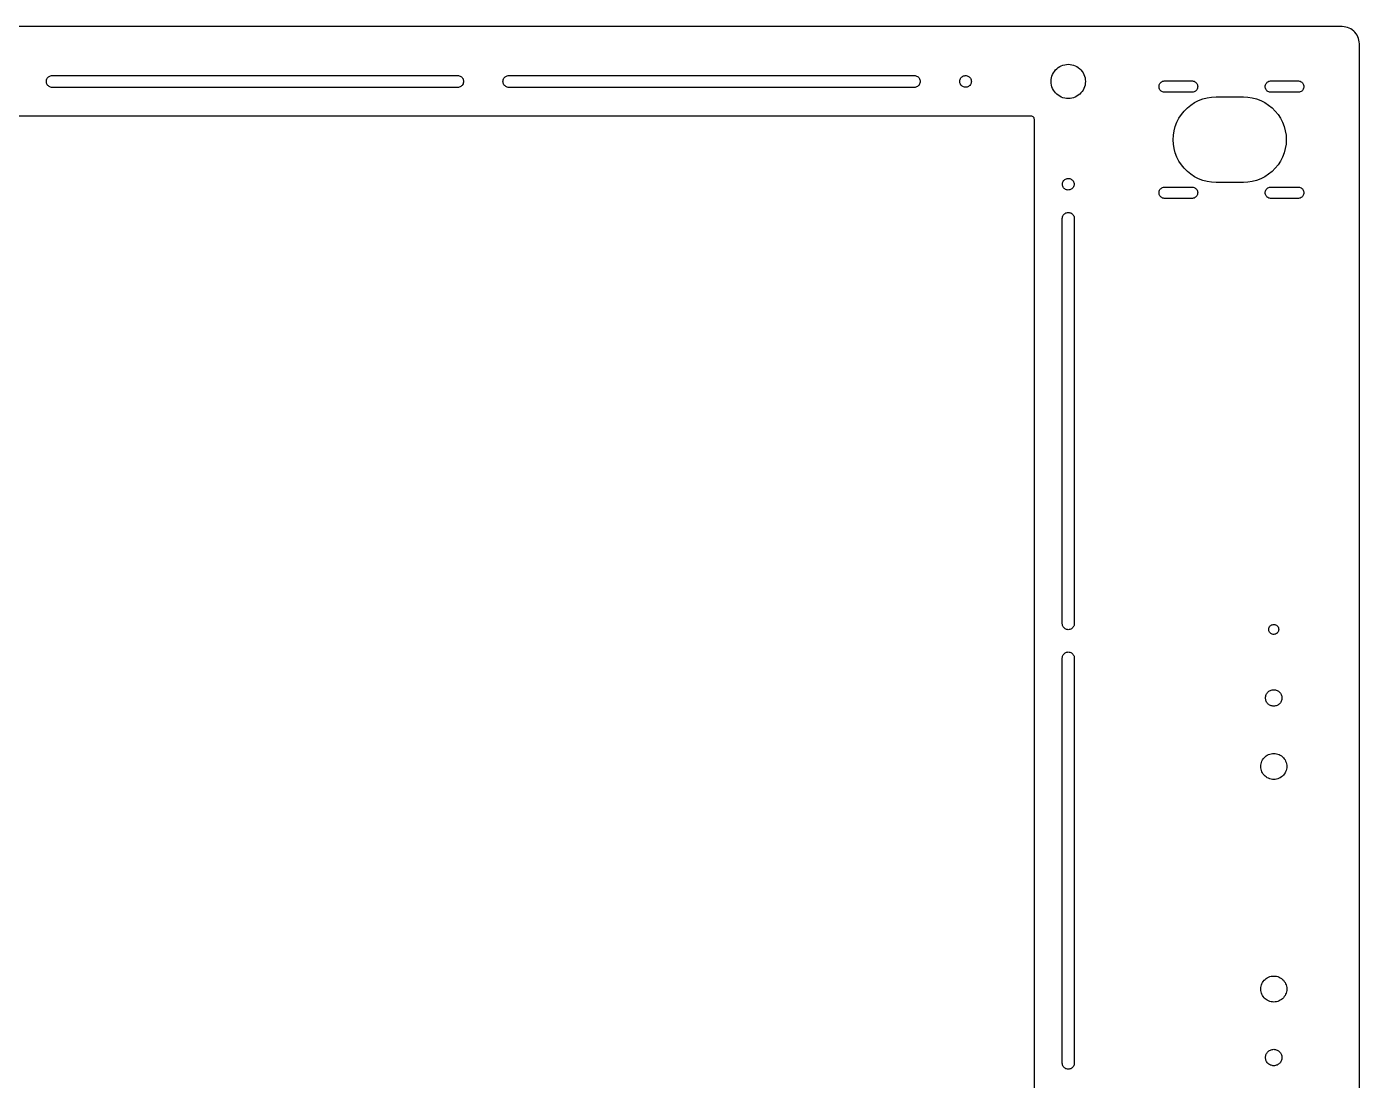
# Model space of a CAD drawing. Header units: metres. Extents: x -325 to 325, y -248 to 248.
# Drawn here: x -64.2 to 325, y -59.2 to 248.5 of the extents above; entities that cross this region are included whole.
import ezdxf

# ---------------------------------------------------------------- set-up
doc = ezdxf.new("R2010")
doc.units = ezdxf.units.M

msp = doc.modelspace()

# ---------------------------------------------------------------- linework, layer by layer
for p, q in [((320, 248.5), (-320, 248.5)), ((320.523, 248.473), (320, 248.5)), ((321.04, 248.391), (320.523, 248.473)), ((321.545, 248.255), (321.04, 248.391)), ((322.034, 248.068), (321.545, 248.255)), ((322.5, 247.83), (322.034, 248.068)), ((322.939, 247.545), (322.5, 247.83)), ((323.346, 247.216), (322.939, 247.545)), ((323.716, 246.846), (323.346, 247.216)), ((324.045, 246.439), (323.716, 246.846)), ((324.33, 246), (324.045, 246.439)), ((324.568, 245.534), (324.33, 246)), ((324.755, 245.045), (324.568, 245.534)), ((324.891, 244.54), (324.755, 245.045)), ((324.973, 244.023), (324.891, 244.54)), ((325, 243.5), (324.973, 244.023)), ((325, -243.5), (325, 243.5)), ((238.96, 237.391), (239.477, 237.473)), ((239.477, 237.473), (240, 237.5)), ((240, 237.5), (240.523, 237.473)), ((240.523, 237.473), (241.04, 237.391)), ((-58.1389, 233.446), (-57.9892, 233.646)), ((-57.9892, 233.646), (-57.8127, 233.823)), ((-57.8127, 233.823), (-57.6128, 233.972)), ((-57.6128, 233.972), (-57.3936, 234.092)), ((-57.3936, 234.092), (-57.1597, 234.179)), ((-57.1597, 234.179), (-56.9157, 234.232)), ((-56.9157, 234.232), (-56.6667, 234.25)), ((-56.6667, 234.25), (61.6667, 234.25)), ((61.6667, 234.25), (61.9157, 234.232)), ((61.9157, 234.232), (62.1597, 234.179)), ((62.1597, 234.179), (62.3936, 234.092)), ((62.3936, 234.092), (62.6128, 233.972)), ((62.6128, 233.972), (62.8127, 233.823)), ((62.8127, 233.823), (62.9892, 233.646)), ((62.9892, 233.646), (63.1389, 233.446)), ((75.1945, 233.446), (75.3441, 233.646)), ((75.3441, 233.646), (75.5207, 233.823)), ((75.5207, 233.823), (75.7205, 233.972)), ((75.7205, 233.972), (75.9397, 234.092)), ((75.9397, 234.092), (76.1736, 234.179)), ((76.1736, 234.179), (76.4176, 234.232)), ((76.4176, 234.232), (76.6667, 234.25)), ((76.6667, 234.25), (195, 234.25)), ((195, 234.25), (195.249, 234.232)), ((195.249, 234.232), (195.493, 234.179)), ((195.493, 234.179), (195.727, 234.092)), ((195.727, 234.092), (195.946, 233.972)), ((195.946, 233.972), (196.146, 233.823)), ((196.146, 233.823), (196.323, 233.646)), ((196.323, 233.646), (196.472, 233.446)), ((208.518, 233.332), (208.654, 233.539)), ((208.654, 233.539), (208.82, 233.724)), ((208.82, 233.724), (209.011, 233.883)), ((209.011, 233.883), (209.223, 234.012)), ((209.223, 234.012), (209.451, 234.109)), ((209.451, 234.109), (209.691, 234.172)), ((209.691, 234.172), (209.938, 234.199)), ((209.938, 234.199), (210.186, 234.19)), ((210.186, 234.19), (210.43, 234.145)), ((210.43, 234.145), (210.665, 234.065)), ((210.665, 234.065), (210.886, 233.951)), ((210.886, 233.951), (211.087, 233.807)), ((211.087, 233.807), (211.266, 233.634)), ((211.266, 233.634), (211.418, 233.438)), ((235.027, 233.023), (235.109, 233.54)), ((235.109, 233.54), (235.245, 234.045)), ((235.245, 234.045), (235.432, 234.534)), ((235.432, 234.534), (235.67, 235)), ((235.67, 235), (235.955, 235.439)), ((235.955, 235.439), (236.284, 235.846)), ((236.284, 235.846), (236.654, 236.216)), ((236.654, 236.216), (237.061, 236.545)), ((237.061, 236.545), (237.5, 236.83)), ((237.5, 236.83), (237.966, 237.068)), ((237.966, 237.068), (238.455, 237.255)), ((238.455, 237.255), (238.96, 237.391)), ((241.04, 237.391), (241.545, 237.255)), ((241.545, 237.255), (242.034, 237.068)), ((242.034, 237.068), (242.5, 236.83)), ((242.5, 236.83), (242.939, 236.545)), ((242.939, 236.545), (243.346, 236.216)), ((243.346, 236.216), (243.716, 235.846)), ((243.716, 235.846), (244.045, 235.439)), ((244.045, 235.439), (244.33, 235)), ((244.33, 235), (244.568, 234.534)), ((244.568, 234.534), (244.755, 234.045)), ((244.755, 234.045), (244.891, 233.54)), ((244.891, 233.54), (244.973, 233.023)), ((-58.4167, 232.5), (-58.3988, 232.749)), ((-58.3988, 232.251), (-58.4167, 232.5)), ((-58.3988, 232.749), (-58.3458, 232.993)), ((-58.3458, 232.007), (-58.3988, 232.251)), ((-58.3458, 232.993), (-58.2585, 233.227)), ((-58.2585, 231.773), (-58.3458, 232.007)), ((-58.2585, 233.227), (-58.1389, 233.446)), ((-58.1389, 231.554), (-58.2585, 231.773)), ((-57.9892, 231.354), (-58.1389, 231.554)), ((-57.8127, 231.177), (-57.9892, 231.354)), ((-57.6128, 231.028), (-57.8127, 231.177)), ((-57.3936, 230.908), (-57.6128, 231.028)), ((-57.1597, 230.821), (-57.3936, 230.908)), ((-56.9157, 230.768), (-57.1597, 230.821)), ((-56.6667, 230.75), (-56.9157, 230.768)), ((61.6667, 230.75), (-56.6667, 230.75)), ((61.9157, 230.768), (61.6667, 230.75)), ((62.1597, 230.821), (61.9157, 230.768)), ((62.3936, 230.908), (62.1597, 230.821)), ((62.6128, 231.028), (62.3936, 230.908)), ((62.8127, 231.177), (62.6128, 231.028)), ((62.9892, 231.354), (62.8127, 231.177)), ((63.1389, 231.554), (62.9892, 231.354)), ((63.1389, 233.446), (63.2585, 233.227)), ((63.2585, 231.773), (63.1389, 231.554)), ((63.2585, 233.227), (63.3458, 232.993)), ((63.3458, 232.007), (63.2585, 231.773)), ((63.3458, 232.993), (63.3988, 232.749)), ((63.3988, 232.251), (63.3458, 232.007)), ((63.3988, 232.749), (63.4167, 232.5)), ((63.4167, 232.5), (63.3988, 232.251)), ((74.9167, 232.5), (74.9345, 232.749)), ((74.9345, 232.251), (74.9167, 232.5)), ((74.9345, 232.749), (74.9875, 232.993)), ((74.9875, 232.007), (74.9345, 232.251)), ((74.9875, 232.993), (75.0748, 233.227)), ((75.0748, 231.773), (74.9875, 232.007)), ((75.0748, 233.227), (75.1945, 233.446)), ((75.1945, 231.554), (75.0748, 231.773)), ((75.3441, 231.354), (75.1945, 231.554)), ((75.5207, 231.177), (75.3441, 231.354)), ((75.7205, 231.028), (75.5207, 231.177)), ((75.9397, 230.908), (75.7205, 231.028)), ((76.1736, 230.821), (75.9397, 230.908)), ((76.4176, 230.768), (76.1736, 230.821)), ((76.6667, 230.75), (76.4176, 230.768)), ((195, 230.75), (76.6667, 230.75)), ((195.249, 230.768), (195, 230.75)), ((195.493, 230.821), (195.249, 230.768)), ((195.727, 230.908), (195.493, 230.821)), ((195.946, 231.028), (195.727, 230.908)), ((196.146, 231.177), (195.946, 231.028)), ((196.323, 231.354), (196.146, 231.177)), ((196.472, 231.554), (196.323, 231.354)), ((196.472, 233.446), (196.592, 233.227)), ((196.592, 231.773), (196.472, 231.554)), ((196.592, 233.227), (196.679, 232.993)), ((196.679, 232.007), (196.592, 231.773)), ((196.679, 232.993), (196.732, 232.749)), ((196.732, 232.251), (196.679, 232.007)), ((196.732, 232.749), (196.75, 232.5)), ((196.75, 232.5), (196.732, 232.251)), ((208.305, 232.624), (208.341, 232.87)), ((208.305, 232.376), (208.305, 232.624)), ((208.341, 232.13), (208.305, 232.376)), ((208.341, 232.87), (208.412, 233.107)), ((208.412, 231.893), (208.341, 232.13)), ((208.412, 233.107), (208.518, 233.332)), ((208.518, 231.668), (208.412, 231.893)), ((208.654, 231.461), (208.518, 231.668)), ((208.82, 231.276), (208.654, 231.461)), ((209.011, 231.117), (208.82, 231.276)), ((209.223, 230.988), (209.011, 231.117)), ((209.451, 230.891), (209.223, 230.988)), ((209.691, 230.828), (209.451, 230.891)), ((209.938, 230.801), (209.691, 230.828)), ((210.186, 230.81), (209.938, 230.801)), ((210.43, 230.855), (210.186, 230.81)), ((210.665, 230.935), (210.43, 230.855)), ((210.886, 231.049), (210.665, 230.935)), ((211.087, 231.193), (210.886, 231.049)), ((211.266, 231.366), (211.087, 231.193)), ((211.418, 231.562), (211.266, 231.366)), ((211.418, 233.438), (211.539, 233.222)), ((211.539, 231.778), (211.418, 231.562)), ((211.539, 233.222), (211.628, 232.99)), ((211.628, 232.01), (211.539, 231.778)), ((211.628, 232.99), (211.682, 232.748)), ((211.682, 232.252), (211.628, 232.01)), ((211.682, 232.748), (211.7, 232.5)), ((211.7, 232.5), (211.682, 232.252)), ((235, 232.5), (235.027, 233.023)), ((235.027, 231.977), (235, 232.5)), ((235.109, 231.46), (235.027, 231.977)), ((235.245, 230.955), (235.109, 231.46)), ((235.432, 230.466), (235.245, 230.955)), ((235.67, 230), (235.432, 230.466)), ((235.955, 229.561), (235.67, 230)), ((244.33, 230), (244.045, 229.561)), ((244.568, 230.466), (244.33, 230)), ((244.755, 230.955), (244.568, 230.466)), ((244.891, 231.46), (244.755, 230.955)), ((244.973, 231.977), (244.891, 231.46)), ((244.973, 233.023), (245, 232.5)), ((245, 232.5), (244.973, 231.977)), ((266.5, 231), (266.518, 231.246)), ((266.518, 230.754), (266.5, 231)), ((266.518, 231.246), (266.573, 231.486)), ((266.573, 230.514), (266.518, 230.754)), ((266.573, 231.486), (266.663, 231.716)), ((266.663, 230.284), (266.573, 230.514)), ((266.663, 231.716), (266.787, 231.929)), ((266.787, 230.071), (266.663, 230.284)), ((266.787, 231.929), (266.94, 232.122)), ((266.94, 229.878), (266.787, 230.071)), ((266.94, 232.122), (267.121, 232.29)), ((267.121, 229.71), (266.94, 229.878)), ((267.121, 232.29), (267.325, 232.429)), ((267.325, 229.571), (267.121, 229.71)), ((267.325, 232.429), (267.547, 232.536)), ((267.547, 232.536), (267.783, 232.609)), ((267.783, 232.609), (268.027, 232.645)), ((268.027, 232.645), (276.273, 232.645)), ((276.273, 232.645), (276.517, 232.609)), ((276.517, 232.609), (276.753, 232.536)), ((276.753, 232.536), (276.975, 232.429)), ((276.975, 232.429), (277.179, 232.29)), ((277.179, 229.71), (276.975, 229.571)), ((277.179, 232.29), (277.36, 232.122)), ((277.36, 229.878), (277.179, 229.71)), ((277.36, 232.122), (277.513, 231.929)), ((277.513, 230.071), (277.36, 229.878)), ((277.513, 231.929), (277.637, 231.716)), ((277.637, 230.284), (277.513, 230.071)), ((277.637, 231.716), (277.727, 231.486)), ((277.727, 230.514), (277.637, 230.284)), ((277.727, 231.486), (277.782, 231.246)), ((277.782, 230.754), (277.727, 230.514)), ((277.782, 231.246), (277.8, 231)), ((277.8, 231), (277.782, 230.754)), ((297.5, 231), (297.518, 231.246)), ((297.518, 230.754), (297.5, 231)), ((297.518, 231.246), (297.573, 231.486)), ((297.573, 230.514), (297.518, 230.754)), ((297.573, 231.486), (297.663, 231.716)), ((297.663, 230.284), (297.573, 230.514)), ((297.663, 231.716), (297.787, 231.929)), ((297.787, 230.071), (297.663, 230.284)), ((297.787, 231.929), (297.94, 232.122)), ((297.94, 229.878), (297.787, 230.071)), ((297.94, 232.122), (298.121, 232.29)), ((298.121, 229.71), (297.94, 229.878)), ((298.121, 232.29), (298.325, 232.429)), ((298.325, 229.571), (298.121, 229.71)), ((298.325, 232.429), (298.547, 232.536)), ((298.547, 232.536), (298.783, 232.609)), ((298.783, 232.609), (299.027, 232.645)), ((299.027, 232.645), (307.273, 232.645)), ((307.273, 232.645), (307.517, 232.609)), ((307.517, 232.609), (307.753, 232.536)), ((307.753, 232.536), (307.975, 232.429)), ((307.975, 232.429), (308.179, 232.29)), ((308.179, 229.71), (307.975, 229.571)), ((308.179, 232.29), (308.36, 232.122)), ((308.36, 229.878), (308.179, 229.71)), ((308.36, 232.122), (308.513, 231.929)), ((308.513, 230.071), (308.36, 229.878)), ((308.513, 231.929), (308.637, 231.716)), ((308.637, 230.284), (308.513, 230.071)), ((308.637, 231.716), (308.727, 231.486)), ((308.727, 230.514), (308.637, 230.284)), ((308.727, 231.486), (308.782, 231.246)), ((308.782, 230.754), (308.727, 230.514)), ((308.782, 231.246), (308.8, 231)), ((308.8, 231), (308.782, 230.754)), ((236.284, 229.154), (235.955, 229.561)), ((236.654, 228.784), (236.284, 229.154)), ((237.061, 228.455), (236.654, 228.784)), ((237.5, 228.17), (237.061, 228.455)), ((237.966, 227.932), (237.5, 228.17)), ((238.455, 227.745), (237.966, 227.932)), ((238.96, 227.609), (238.455, 227.745)), ((239.477, 227.527), (238.96, 227.609)), ((240, 227.5), (239.477, 227.527)), ((240.523, 227.527), (240, 227.5)), ((241.04, 227.609), (240.523, 227.527)), ((241.545, 227.745), (241.04, 227.609)), ((242.034, 227.932), (241.545, 227.745)), ((242.5, 228.17), (242.034, 227.932)), ((242.939, 228.455), (242.5, 228.17)), ((243.346, 228.784), (242.939, 228.455)), ((243.716, 229.154), (243.346, 228.784)), ((244.045, 229.561), (243.716, 229.154)), ((267.547, 229.464), (267.325, 229.571)), ((267.783, 229.391), (267.547, 229.464)), ((268.027, 229.355), (267.783, 229.391)), ((276.273, 229.355), (268.027, 229.355)), ((275.803, 225.613), (276.9, 226.325)), ((276.517, 229.391), (276.273, 229.355)), ((276.753, 229.464), (276.517, 229.391)), ((276.975, 229.571), (276.753, 229.464)), ((276.9, 226.325), (278.066, 226.919)), ((278.066, 226.919), (279.287, 227.388)), ((279.287, 227.388), (280.551, 227.727)), ((280.551, 227.727), (281.843, 227.932)), ((281.843, 227.932), (283.15, 228)), ((283.15, 228), (291.15, 228)), ((291.15, 228), (292.457, 227.932)), ((292.457, 227.932), (293.749, 227.727)), ((293.749, 227.727), (295.013, 227.388)), ((295.013, 227.388), (296.234, 226.919)), ((296.234, 226.919), (297.4, 226.325)), ((297.4, 226.325), (298.497, 225.613)), ((298.547, 229.464), (298.325, 229.571)), ((298.783, 229.391), (298.547, 229.464)), ((299.027, 229.355), (298.783, 229.391)), ((307.273, 229.355), (299.027, 229.355)), ((307.517, 229.391), (307.273, 229.355)), ((307.753, 229.464), (307.517, 229.391)), ((307.975, 229.571), (307.753, 229.464)), ((-229, 222.5), (229, 222.5)), ((229, 222.5), (229.223, 222.475)), ((229.223, 222.475), (229.434, 222.401)), ((229.434, 222.401), (229.623, 222.282)), ((229.623, 222.282), (229.782, 222.123)), ((229.782, 222.123), (229.901, 221.934)), ((229.901, 221.934), (229.975, 221.723)), ((272.325, 221.75), (273.037, 222.847)), ((273.037, 222.847), (273.861, 223.864)), ((273.861, 223.864), (274.786, 224.789)), ((274.786, 224.789), (275.803, 225.613)), ((298.497, 225.613), (299.514, 224.789)), ((299.514, 224.789), (300.439, 223.864)), ((300.439, 223.864), (301.263, 222.847)), ((301.263, 222.847), (301.975, 221.75)), ((229.975, 221.723), (230, 221.5)), ((230, 221.5), (230, -221.5)), ((270.718, 216.807), (270.923, 218.099)), ((270.923, 218.099), (271.262, 219.363)), ((271.262, 219.363), (271.731, 220.584)), ((271.731, 220.584), (272.325, 221.75)), ((301.975, 221.75), (302.569, 220.584)), ((302.569, 220.584), (303.038, 219.363)), ((303.038, 219.363), (303.377, 218.099)), ((303.377, 218.099), (303.582, 216.807)), ((270.65, 215.5), (270.718, 216.807)), ((270.718, 214.193), (270.65, 215.5)), ((270.923, 212.901), (270.718, 214.193)), ((303.582, 214.193), (303.377, 212.901)), ((303.582, 216.807), (303.65, 215.5)), ((303.65, 215.5), (303.582, 214.193)), ((271.262, 211.637), (270.923, 212.901)), ((271.731, 210.416), (271.262, 211.637)), ((272.325, 209.25), (271.731, 210.416)), ((302.569, 210.416), (301.975, 209.25)), ((303.038, 211.637), (302.569, 210.416)), ((303.377, 212.901), (303.038, 211.637)), ((273.037, 208.153), (272.325, 209.25)), ((273.861, 207.136), (273.037, 208.153)), ((274.786, 206.211), (273.861, 207.136)), ((300.439, 207.136), (299.514, 206.211)), ((301.263, 208.153), (300.439, 207.136)), ((301.975, 209.25), (301.263, 208.153)), ((238.305, 202.624), (238.341, 202.87)), ((238.305, 202.376), (238.305, 202.624)), ((238.341, 202.13), (238.305, 202.376)), ((238.341, 202.87), (238.412, 203.107)), ((238.412, 203.107), (238.518, 203.332)), ((238.518, 203.332), (238.654, 203.539)), ((238.654, 203.539), (238.82, 203.724)), ((238.82, 203.724), (239.011, 203.883)), ((239.011, 203.883), (239.223, 204.012)), ((239.223, 204.012), (239.451, 204.109)), ((239.451, 204.109), (239.691, 204.172)), ((239.691, 204.172), (239.938, 204.199)), ((239.938, 204.199), (240.186, 204.19)), ((240.186, 204.19), (240.43, 204.145)), ((240.43, 204.145), (240.665, 204.065)), ((240.665, 204.065), (240.886, 203.951)), ((240.886, 203.951), (241.087, 203.807)), ((241.087, 203.807), (241.266, 203.634)), ((241.266, 203.634), (241.418, 203.438)), ((241.418, 203.438), (241.539, 203.222)), ((241.539, 203.222), (241.628, 202.99)), ((241.628, 202.99), (241.682, 202.748)), ((241.682, 202.748), (241.7, 202.5)), ((241.7, 202.5), (241.682, 202.252)), ((275.803, 205.387), (274.786, 206.211)), ((276.9, 204.675), (275.803, 205.387)), ((278.066, 204.081), (276.9, 204.675)), ((279.287, 203.612), (278.066, 204.081)), ((280.551, 203.273), (279.287, 203.612)), ((281.843, 203.068), (280.551, 203.273)), ((283.15, 203), (281.843, 203.068)), ((291.15, 203), (283.15, 203)), ((292.457, 203.068), (291.15, 203)), ((293.749, 203.273), (292.457, 203.068)), ((295.013, 203.612), (293.749, 203.273)), ((296.234, 204.081), (295.013, 203.612)), ((297.4, 204.675), (296.234, 204.081)), ((298.497, 205.387), (297.4, 204.675)), ((299.514, 206.211), (298.497, 205.387)), ((238.412, 201.893), (238.341, 202.13)), ((238.518, 201.668), (238.412, 201.893)), ((238.654, 201.461), (238.518, 201.668)), ((238.82, 201.276), (238.654, 201.461)), ((239.011, 201.117), (238.82, 201.276)), ((239.223, 200.988), (239.011, 201.117)), ((239.451, 200.891), (239.223, 200.988)), ((239.691, 200.828), (239.451, 200.891)), ((239.938, 200.801), (239.691, 200.828)), ((240.186, 200.81), (239.938, 200.801)), ((240.43, 200.855), (240.186, 200.81)), ((240.665, 200.935), (240.43, 200.855)), ((240.886, 201.049), (240.665, 200.935)), ((241.087, 201.193), (240.886, 201.049)), ((241.266, 201.366), (241.087, 201.193)), ((241.418, 201.562), (241.266, 201.366)), ((241.539, 201.778), (241.418, 201.562)), ((241.628, 202.01), (241.539, 201.778)), ((241.682, 202.252), (241.628, 202.01)), ((266.5, 200), (266.518, 200.246)), ((266.518, 199.754), (266.5, 200)), ((266.518, 200.246), (266.573, 200.486)), ((266.573, 199.514), (266.518, 199.754)), ((266.573, 200.486), (266.663, 200.716)), ((266.663, 199.284), (266.573, 199.514)), ((266.663, 200.716), (266.787, 200.929)), ((266.787, 199.071), (266.663, 199.284)), ((266.787, 200.929), (266.94, 201.122)), ((266.94, 198.878), (266.787, 199.071)), ((266.94, 201.122), (267.121, 201.29)), ((267.121, 198.71), (266.94, 198.878)), ((267.121, 201.29), (267.325, 201.429)), ((267.325, 198.571), (267.121, 198.71)), ((267.325, 201.429), (267.547, 201.536)), ((267.547, 198.464), (267.325, 198.571)), ((267.547, 201.536), (267.783, 201.609)), ((267.783, 201.609), (268.027, 201.645)), ((268.027, 201.645), (276.273, 201.645)), ((276.273, 201.645), (276.517, 201.609)), ((276.517, 201.609), (276.753, 201.536)), ((276.753, 201.536), (276.975, 201.429)), ((276.975, 198.571), (276.753, 198.464)), ((276.975, 201.429), (277.179, 201.29)), ((277.179, 198.71), (276.975, 198.571)), ((277.179, 201.29), (277.36, 201.122)), ((277.36, 198.878), (277.179, 198.71)), ((277.36, 201.122), (277.513, 200.929)), ((277.513, 199.071), (277.36, 198.878)), ((277.513, 200.929), (277.637, 200.716)), ((277.637, 199.284), (277.513, 199.071)), ((277.637, 200.716), (277.727, 200.486)), ((277.727, 199.514), (277.637, 199.284)), ((277.727, 200.486), (277.782, 200.246)), ((277.782, 199.754), (277.727, 199.514)), ((277.782, 200.246), (277.8, 200)), ((277.8, 200), (277.782, 199.754)), ((297.5, 200), (297.518, 200.246)), ((297.518, 199.754), (297.5, 200)), ((297.518, 200.246), (297.573, 200.486)), ((297.573, 199.514), (297.518, 199.754)), ((297.573, 200.486), (297.663, 200.716)), ((297.663, 199.284), (297.573, 199.514)), ((297.663, 200.716), (297.787, 200.929)), ((297.787, 199.071), (297.663, 199.284)), ((297.787, 200.929), (297.94, 201.122)), ((297.94, 198.878), (297.787, 199.071)), ((297.94, 201.122), (298.121, 201.29)), ((298.121, 198.71), (297.94, 198.878)), ((298.121, 201.29), (298.325, 201.429)), ((298.325, 198.571), (298.121, 198.71)), ((298.325, 201.429), (298.547, 201.536)), ((298.547, 198.464), (298.325, 198.571)), ((298.547, 201.536), (298.783, 201.609)), ((298.783, 201.609), (299.027, 201.645)), ((299.027, 201.645), (307.273, 201.645)), ((307.273, 201.645), (307.517, 201.609)), ((307.517, 201.609), (307.753, 201.536)), ((307.753, 201.536), (307.975, 201.429)), ((307.975, 198.571), (307.753, 198.464)), ((307.975, 201.429), (308.179, 201.29)), ((308.179, 198.71), (307.975, 198.571)), ((308.179, 201.29), (308.36, 201.122)), ((308.36, 198.878), (308.179, 198.71)), ((308.36, 201.122), (308.513, 200.929)), ((308.513, 199.071), (308.36, 198.878)), ((308.513, 200.929), (308.637, 200.716)), ((308.637, 199.284), (308.513, 199.071)), ((308.637, 200.716), (308.727, 200.486)), ((308.727, 199.514), (308.637, 199.284)), ((308.727, 200.486), (308.782, 200.246)), ((308.782, 199.754), (308.727, 199.514)), ((308.782, 200.246), (308.8, 200)), ((308.8, 200), (308.782, 199.754)), ((267.783, 198.391), (267.547, 198.464)), ((268.027, 198.355), (267.783, 198.391)), ((276.273, 198.355), (268.027, 198.355)), ((276.517, 198.391), (276.273, 198.355)), ((276.753, 198.464), (276.517, 198.391)), ((298.783, 198.391), (298.547, 198.464)), ((299.027, 198.355), (298.783, 198.391)), ((307.273, 198.355), (299.027, 198.355)), ((307.517, 198.391), (307.273, 198.355)), ((307.753, 198.464), (307.517, 198.391)), ((238.25, 192.5), (238.268, 192.749)), ((238.25, 74.1667), (238.25, 192.5)), ((238.268, 192.749), (238.321, 192.993)), ((238.321, 192.993), (238.408, 193.227)), ((238.408, 193.227), (238.528, 193.446)), ((238.528, 193.446), (238.677, 193.646)), ((238.677, 193.646), (238.854, 193.823)), ((238.854, 193.823), (239.054, 193.972)), ((239.054, 193.972), (239.273, 194.092)), ((239.273, 194.092), (239.507, 194.179)), ((239.507, 194.179), (239.751, 194.232)), ((239.751, 194.232), (240, 194.25)), ((240, 194.25), (240.249, 194.232)), ((240.249, 194.232), (240.493, 194.179)), ((240.493, 194.179), (240.727, 194.092)), ((240.727, 194.092), (240.946, 193.972)), ((240.946, 193.972), (241.146, 193.823)), ((241.146, 193.823), (241.323, 193.646)), ((241.323, 193.646), (241.472, 193.446)), ((241.472, 193.446), (241.592, 193.227)), ((241.592, 193.227), (241.679, 192.993)), ((241.679, 192.993), (241.732, 192.749)), ((241.732, 192.749), (241.75, 192.5)), ((241.75, 192.5), (241.75, 74.1667)), ((238.268, 73.9176), (238.25, 74.1667)), ((241.75, 74.1667), (241.732, 73.9176)), ((299.816, 73.9382), (300.062, 73.9487)), ((300.062, 73.9487), (300.305, 73.9174)), ((238.321, 73.6736), (238.268, 73.9176)), ((238.408, 73.4397), (238.321, 73.6736)), ((238.528, 73.2205), (238.408, 73.4397)), ((238.677, 73.0207), (238.528, 73.2205)), ((238.854, 72.8441), (238.677, 73.0207)), ((239.054, 72.6945), (238.854, 72.8441)), ((239.273, 72.5748), (239.054, 72.6945)), ((239.507, 72.4875), (239.273, 72.5748)), ((239.751, 72.4345), (239.507, 72.4875)), ((240, 72.4167), (239.751, 72.4345)), ((240.249, 72.4345), (240, 72.4167)), ((240.493, 72.4875), (240.249, 72.4345)), ((240.727, 72.5748), (240.493, 72.4875)), ((240.946, 72.6945), (240.727, 72.5748)), ((241.146, 72.8441), (240.946, 72.6945)), ((241.323, 73.0207), (241.146, 72.8441)), ((241.472, 73.2205), (241.323, 73.0207)), ((241.592, 73.4397), (241.472, 73.2205)), ((241.679, 73.6736), (241.592, 73.4397)), ((241.732, 73.9176), (241.679, 73.6736)), ((298.555, 72.623), (298.597, 72.8654)), ((298.555, 72.377), (298.555, 72.623)), ((298.597, 72.1346), (298.555, 72.377)), ((298.597, 72.8654), (298.679, 73.0973)), ((298.679, 71.9027), (298.597, 72.1346)), ((298.679, 73.0973), (298.799, 73.312)), ((298.799, 71.688), (298.679, 71.9027)), ((298.799, 73.312), (298.953, 73.5033)), ((298.953, 71.4967), (298.799, 71.688)), ((298.953, 73.5033), (299.138, 73.6658)), ((299.138, 71.3342), (298.953, 71.4967)), ((299.138, 73.6658), (299.347, 73.7947)), ((299.347, 71.2053), (299.138, 71.3342)), ((299.347, 73.7947), (299.575, 73.8864)), ((299.575, 71.1136), (299.347, 71.2053)), ((299.575, 73.8864), (299.816, 73.9382)), ((299.816, 71.0617), (299.575, 71.1136)), ((300.062, 71.0513), (299.816, 71.0617)), ((300.305, 71.0825), (300.062, 71.0513)), ((300.305, 73.9174), (300.541, 73.8454)), ((300.541, 71.1546), (300.305, 71.0825)), ((300.541, 73.8454), (300.76, 73.7347)), ((300.76, 71.2653), (300.541, 71.1546)), ((300.76, 73.7347), (300.958, 73.5885)), ((300.958, 71.4115), (300.76, 71.2653)), ((300.958, 73.5885), (301.128, 73.4109)), ((301.128, 71.5891), (300.958, 71.4115)), ((301.128, 73.4109), (301.266, 73.2072)), ((301.266, 71.7928), (301.128, 71.5891)), ((301.266, 73.2072), (301.367, 72.983)), ((301.367, 72.0169), (301.266, 71.7928)), ((301.367, 72.983), (301.429, 72.745)), ((301.429, 72.2549), (301.367, 72.0169)), ((301.429, 72.745), (301.45, 72.5)), ((301.45, 72.5), (301.429, 72.2549)), ((238.25, 64.1667), (238.268, 64.4157)), ((238.25, -54.1667), (238.25, 64.1667)), ((238.268, 64.4157), (238.321, 64.6597)), ((238.321, 64.6597), (238.408, 64.8936)), ((238.408, 64.8936), (238.528, 65.1128)), ((238.528, 65.1128), (238.677, 65.3127)), ((238.677, 65.3127), (238.854, 65.4892)), ((238.854, 65.4892), (239.054, 65.6389)), ((239.054, 65.6389), (239.273, 65.7585)), ((239.273, 65.7585), (239.507, 65.8458)), ((239.507, 65.8458), (239.751, 65.8988)), ((239.751, 65.8988), (240, 65.9167)), ((240, 65.9167), (240.249, 65.8988)), ((240.249, 65.8988), (240.493, 65.8458)), ((240.493, 65.8458), (240.727, 65.7585)), ((240.727, 65.7585), (240.946, 65.6389)), ((240.946, 65.6389), (241.146, 65.4892)), ((241.146, 65.4892), (241.323, 65.3127)), ((241.323, 65.3127), (241.472, 65.1128)), ((241.472, 65.1128), (241.592, 64.8936)), ((241.592, 64.8936), (241.679, 64.6597)), ((241.679, 64.6597), (241.732, 64.4157)), ((241.732, 64.4157), (241.75, 64.1667)), ((241.75, 64.1667), (241.75, -54.1667)), ((298.589, 54.4416), (298.8, 54.5785)), ((298.8, 54.5785), (299.024, 54.6925)), ((299.024, 54.6925), (299.258, 54.7825)), ((299.258, 54.7825), (299.501, 54.8475)), ((299.501, 54.8475), (299.749, 54.8868)), ((299.749, 54.8868), (300, 54.9)), ((300, 54.9), (300.251, 54.8868)), ((300.251, 54.8868), (300.499, 54.8475)), ((300.499, 54.8475), (300.742, 54.7825)), ((300.742, 54.7825), (300.976, 54.6925)), ((300.976, 54.6925), (301.2, 54.5785)), ((301.2, 54.5785), (301.411, 54.4416)), ((297.6, 52.5), (297.613, 52.7509)), ((297.613, 52.2491), (297.6, 52.5)), ((297.613, 52.7509), (297.652, 52.999)), ((297.652, 52.001), (297.613, 52.2491)), ((297.652, 52.999), (297.717, 53.2416)), ((297.717, 51.7583), (297.652, 52.001)), ((297.717, 53.2416), (297.807, 53.4762)), ((297.807, 51.5238), (297.717, 51.7583)), ((297.807, 53.4762), (297.922, 53.7)), ((297.922, 51.3), (297.807, 51.5238)), ((297.922, 53.7), (298.058, 53.9107)), ((298.058, 51.0893), (297.922, 51.3)), ((298.058, 53.9107), (298.216, 54.1059)), ((298.216, 50.8941), (298.058, 51.0893)), ((298.216, 54.1059), (298.394, 54.2835)), ((298.394, 50.7164), (298.216, 50.8941)), ((298.394, 54.2835), (298.589, 54.4416)), ((298.589, 50.5583), (298.394, 50.7164)), ((301.411, 54.4416), (301.606, 54.2835)), ((301.606, 50.7164), (301.411, 50.5583)), ((301.606, 54.2835), (301.784, 54.1059)), ((301.784, 50.8941), (301.606, 50.7164)), ((301.784, 54.1059), (301.942, 53.9107)), ((301.942, 51.0893), (301.784, 50.8941)), ((301.942, 53.9107), (302.078, 53.7)), ((302.078, 51.3), (301.942, 51.0893)), ((302.078, 53.7), (302.193, 53.4762)), ((302.193, 51.5238), (302.078, 51.3)), ((302.193, 53.4762), (302.283, 53.2416)), ((302.283, 51.7583), (302.193, 51.5238)), ((302.283, 53.2416), (302.348, 52.999)), ((302.348, 52.001), (302.283, 51.7583)), ((302.348, 52.999), (302.387, 52.7509)), ((302.387, 52.2491), (302.348, 52.001)), ((302.387, 52.7509), (302.4, 52.5)), ((302.4, 52.5), (302.387, 52.2491)), ((298.8, 50.4215), (298.589, 50.5583)), ((299.024, 50.3075), (298.8, 50.4215)), ((299.258, 50.2175), (299.024, 50.3075)), ((299.501, 50.1524), (299.258, 50.2175)), ((299.749, 50.1131), (299.501, 50.1524)), ((300, 50.1), (299.749, 50.1131)), ((300.251, 50.1131), (300, 50.1)), ((300.499, 50.1524), (300.251, 50.1131)), ((300.742, 50.2175), (300.499, 50.1524)), ((300.976, 50.3075), (300.742, 50.2175)), ((301.2, 50.4215), (300.976, 50.3075)), ((301.411, 50.5583), (301.2, 50.4215)), ((296.926, 34.7336), (297.176, 35.0427)), ((297.176, 35.0427), (297.457, 35.3239)), ((297.457, 35.3239), (297.766, 35.5743)), ((297.766, 35.5743), (298.1, 35.7909)), ((298.1, 35.7909), (298.454, 35.9715)), ((298.454, 35.9715), (298.826, 36.114)), ((298.826, 36.114), (299.21, 36.2169)), ((299.21, 36.2169), (299.603, 36.2792)), ((299.603, 36.2792), (300, 36.3)), ((300, 36.3), (300.397, 36.2792)), ((300.397, 36.2792), (300.79, 36.2169)), ((300.79, 36.2169), (301.174, 36.114)), ((301.174, 36.114), (301.546, 35.9715)), ((301.546, 35.9715), (301.9, 35.7909)), ((301.9, 35.7909), (302.234, 35.5743)), ((302.234, 35.5743), (302.543, 35.3239)), ((302.543, 35.3239), (302.824, 35.0427)), ((302.824, 35.0427), (303.074, 34.7336)), ((296.2, 32.5), (296.221, 32.8972)), ((296.221, 32.1028), (296.2, 32.5)), ((296.221, 32.8972), (296.283, 33.2901)), ((296.283, 31.7099), (296.221, 32.1028)), ((296.283, 33.2901), (296.386, 33.6743)), ((296.386, 31.3257), (296.283, 31.7099)), ((296.386, 33.6743), (296.529, 34.0456)), ((296.529, 30.9544), (296.386, 31.3257)), ((296.529, 34.0456), (296.709, 34.4)), ((296.709, 34.4), (296.926, 34.7336)), ((303.074, 34.7336), (303.291, 34.4)), ((303.291, 34.4), (303.471, 34.0456)), ((303.471, 34.0456), (303.614, 33.6743)), ((303.614, 31.3257), (303.471, 30.9544)), ((303.614, 33.6743), (303.717, 33.2901)), ((303.717, 31.7099), (303.614, 31.3257)), ((303.717, 33.2901), (303.779, 32.8972)), ((303.779, 32.1028), (303.717, 31.7099)), ((303.779, 32.8972), (303.8, 32.5)), ((303.8, 32.5), (303.779, 32.1028)), ((296.709, 30.6), (296.529, 30.9544)), ((296.926, 30.2664), (296.709, 30.6)), ((297.176, 29.9573), (296.926, 30.2664)), ((297.457, 29.676), (297.176, 29.9573)), ((297.766, 29.4257), (297.457, 29.676)), ((298.1, 29.2091), (297.766, 29.4257)), ((298.454, 29.0285), (298.1, 29.2091)), ((298.826, 28.886), (298.454, 29.0285)), ((299.21, 28.783), (298.826, 28.886)), ((299.603, 28.7208), (299.21, 28.783)), ((300, 28.7), (299.603, 28.7208)), ((300.397, 28.7208), (300, 28.7)), ((300.79, 28.783), (300.397, 28.7208)), ((301.174, 28.886), (300.79, 28.783)), ((301.546, 29.0285), (301.174, 28.886)), ((301.9, 29.2091), (301.546, 29.0285)), ((302.234, 29.4257), (301.9, 29.2091)), ((302.543, 29.676), (302.234, 29.4257)), ((302.824, 29.9573), (302.543, 29.676)), ((303.074, 30.2664), (302.824, 29.9573)), ((303.291, 30.6), (303.074, 30.2664)), ((303.471, 30.9544), (303.291, 30.6)), ((296.386, -31.3257), (296.529, -30.9544)), ((296.529, -30.9544), (296.709, -30.6)), ((296.709, -30.6), (296.926, -30.2664)), ((296.926, -30.2664), (297.176, -29.9573)), ((297.176, -29.9573), (297.457, -29.676)), ((297.457, -29.676), (297.766, -29.4257)), ((297.766, -29.4257), (298.1, -29.2091)), ((298.1, -29.2091), (298.454, -29.0285)), ((298.454, -29.0285), (298.826, -28.886)), ((298.826, -28.886), (299.21, -28.783)), ((299.21, -28.783), (299.603, -28.7208)), ((299.603, -28.7208), (300, -28.7)), ((300, -28.7), (300.397, -28.7208)), ((300.397, -28.7208), (300.79, -28.783)), ((300.79, -28.783), (301.174, -28.886)), ((301.174, -28.886), (301.546, -29.0285)), ((301.546, -29.0285), (301.9, -29.2091)), ((301.9, -29.2091), (302.234, -29.4257)), ((302.234, -29.4257), (302.543, -29.676)), ((302.543, -29.676), (302.824, -29.9573)), ((302.824, -29.9573), (303.074, -30.2664)), ((303.074, -30.2664), (303.291, -30.6)), ((303.291, -30.6), (303.471, -30.9544)), ((303.471, -30.9544), (303.614, -31.3257)), ((296.2, -32.5), (296.221, -32.1028)), ((296.221, -32.8972), (296.2, -32.5)), ((296.221, -32.1028), (296.283, -31.7099)), ((296.283, -33.2901), (296.221, -32.8972)), ((296.283, -31.7099), (296.386, -31.3257)), ((296.386, -33.6743), (296.283, -33.2901)), ((296.529, -34.0456), (296.386, -33.6743)), ((296.709, -34.4), (296.529, -34.0456)), ((296.926, -34.7336), (296.709, -34.4)), ((297.176, -35.0427), (296.926, -34.7336)), ((303.074, -34.7336), (302.824, -35.0427)), ((303.291, -34.4), (303.074, -34.7336)), ((303.471, -34.0456), (303.291, -34.4)), ((303.614, -33.6743), (303.471, -34.0456)), ((303.614, -31.3257), (303.717, -31.7099)), ((303.717, -33.2901), (303.614, -33.6743)), ((303.717, -31.7099), (303.779, -32.1028)), ((303.779, -32.8972), (303.717, -33.2901)), ((303.779, -32.1028), (303.8, -32.5)), ((303.8, -32.5), (303.779, -32.8972)), ((297.457, -35.3239), (297.176, -35.0427)), ((297.766, -35.5743), (297.457, -35.3239)), ((298.1, -35.7909), (297.766, -35.5743)), ((298.454, -35.9715), (298.1, -35.7909)), ((298.826, -36.114), (298.454, -35.9715)), ((299.21, -36.2169), (298.826, -36.114)), ((299.603, -36.2792), (299.21, -36.2169)), ((300, -36.3), (299.603, -36.2792)), ((300.397, -36.2792), (300, -36.3)), ((300.79, -36.2169), (300.397, -36.2792)), ((301.174, -36.114), (300.79, -36.2169)), ((301.546, -35.9715), (301.174, -36.114)), ((301.9, -35.7909), (301.546, -35.9715)), ((302.234, -35.5743), (301.9, -35.7909)), ((302.543, -35.3239), (302.234, -35.5743)), ((302.824, -35.0427), (302.543, -35.3239)), ((298.394, -50.7164), (298.589, -50.5583)), ((298.589, -50.5583), (298.8, -50.4215)), ((298.8, -50.4215), (299.024, -50.3075)), ((299.024, -50.3075), (299.258, -50.2175)), ((299.258, -50.2175), (299.501, -50.1524)), ((299.501, -50.1524), (299.749, -50.1131)), ((299.749, -50.1131), (300, -50.1)), ((300, -50.1), (300.251, -50.1131)), ((300.251, -50.1131), (300.499, -50.1524)), ((300.499, -50.1524), (300.742, -50.2175)), ((300.742, -50.2175), (300.976, -50.3075)), ((300.976, -50.3075), (301.2, -50.4215)), ((301.2, -50.4215), (301.411, -50.5583)), ((301.411, -50.5583), (301.606, -50.7164)), ((238.268, -54.4157), (238.25, -54.1667)), ((238.321, -54.6597), (238.268, -54.4157)), ((241.732, -54.4157), (241.679, -54.6597)), ((241.75, -54.1667), (241.732, -54.4157)), ((297.6, -52.5), (297.613, -52.2491)), ((297.613, -52.7509), (297.6, -52.5)), ((297.613, -52.2491), (297.652, -52.001)), ((297.652, -52.999), (297.613, -52.7509)), ((297.652, -52.001), (297.717, -51.7583)), ((297.717, -53.2416), (297.652, -52.999)), ((297.717, -51.7583), (297.807, -51.5238)), ((297.807, -53.4762), (297.717, -53.2416)), ((297.807, -51.5238), (297.922, -51.3)), ((297.922, -53.7), (297.807, -53.4762)), ((297.922, -51.3), (298.058, -51.0893)), ((298.058, -53.9107), (297.922, -53.7)), ((298.058, -51.0893), (298.216, -50.8941)), ((298.216, -54.1059), (298.058, -53.9107)), ((298.216, -50.8941), (298.394, -50.7164)), ((298.394, -54.2835), (298.216, -54.1059)), ((298.589, -54.4416), (298.394, -54.2835)), ((298.8, -54.5785), (298.589, -54.4416)), ((301.411, -54.4416), (301.2, -54.5785)), ((301.606, -54.2835), (301.411, -54.4416)), ((301.606, -50.7164), (301.784, -50.8941)), ((301.784, -54.1059), (301.606, -54.2835)), ((301.784, -50.8941), (301.942, -51.0893)), ((301.942, -53.9107), (301.784, -54.1059)), ((301.942, -51.0893), (302.078, -51.3)), ((302.078, -53.7), (301.942, -53.9107)), ((302.078, -51.3), (302.193, -51.5238)), ((302.193, -53.4762), (302.078, -53.7)), ((302.193, -51.5238), (302.283, -51.7583)), ((302.283, -53.2416), (302.193, -53.4762)), ((302.283, -51.7583), (302.348, -52.001)), ((302.348, -52.999), (302.283, -53.2416)), ((302.348, -52.001), (302.387, -52.2491)), ((302.387, -52.7509), (302.348, -52.999)), ((302.387, -52.2491), (302.4, -52.5)), ((302.4, -52.5), (302.387, -52.7509)), ((238.408, -54.8936), (238.321, -54.6597)), ((238.528, -55.1128), (238.408, -54.8936)), ((238.677, -55.3127), (238.528, -55.1128)), ((238.854, -55.4892), (238.677, -55.3127)), ((239.054, -55.6389), (238.854, -55.4892)), ((239.273, -55.7585), (239.054, -55.6389)), ((239.507, -55.8458), (239.273, -55.7585)), ((239.751, -55.8988), (239.507, -55.8458)), ((240, -55.9167), (239.751, -55.8988)), ((240.249, -55.8988), (240, -55.9167)), ((240.493, -55.8458), (240.249, -55.8988)), ((240.727, -55.7585), (240.493, -55.8458)), ((240.946, -55.6389), (240.727, -55.7585)), ((241.146, -55.4892), (240.946, -55.6389)), ((241.323, -55.3127), (241.146, -55.4892)), ((241.472, -55.1128), (241.323, -55.3127)), ((241.592, -54.8936), (241.472, -55.1128)), ((241.679, -54.6597), (241.592, -54.8936)), ((299.024, -54.6925), (298.8, -54.5785)), ((299.258, -54.7825), (299.024, -54.6925)), ((299.501, -54.8475), (299.258, -54.7825)), ((299.749, -54.8868), (299.501, -54.8475)), ((300, -54.9), (299.749, -54.8868)), ((300.251, -54.8868), (300, -54.9)), ((300.499, -54.8475), (300.251, -54.8868)), ((300.742, -54.7825), (300.499, -54.8475)), ((300.976, -54.6925), (300.742, -54.7825)), ((301.2, -54.5785), (300.976, -54.6925))]:
    msp.add_line(p, q)

doc.saveas('drawing.dxf')
